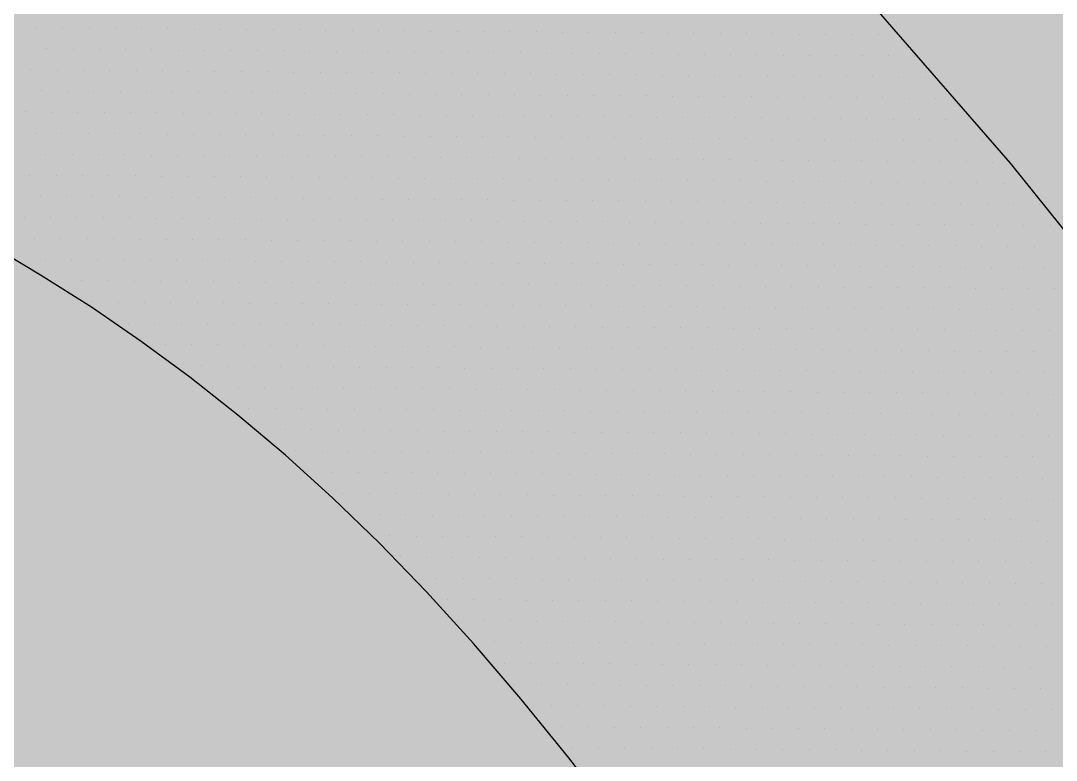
# Model space of a CAD drawing. Header units: millimetres. Extents: x -133 to 63340, y -143 to 109141.
# Drawn here: x 62518.699 to 62519.817, y 108437.318 to 108438.116 of the extents above; entities that cross this region are included whole.
import ezdxf

# ---------------------------------------------------------------- set-up
doc = ezdxf.new("R2010")
doc.units = ezdxf.units.MM
doc.header["$MEASUREMENT"] = 0
for name, color, linetype in [('colore lago', 131, 'Continuous'), ('LIN010CO', 2, 'Continuous'), ('LIN018CO', 6, 'Continuous')]:
    doc.layers.add(name, color=color, linetype=linetype)

# ---------------------------------------------------------------- blocks, each defined once
blk = doc.blocks.new('*X66')
at = {"color": 0}
for p, q in [((261.953375, 628.49125), (261.953375, 628.49125)), ((261.959725, 628.49125), (261.959725, 628.49125)), ((261.9375, 628.4849), (261.9375, 628.4849)), ((261.94385, 628.4849), (261.94385, 628.4849)), ((261.9502, 628.4849), (261.9502, 628.4849)), ((261.95655, 628.4849), (261.95655, 628.4849)), ((261.9629, 628.4849), (261.9629, 628.4849)), ((261.96925, 628.4849), (261.96925, 628.4849)), ((261.9756, 628.4849), (261.9756, 628.4849)), ((261.98195, 628.4849), (261.98195, 628.4849)), ((261.9883, 628.4849), (261.9883, 628.4849)), ((261.927975, 628.47855), (261.927975, 628.47855)), ((261.934325, 628.47855), (261.934325, 628.47855)), ((261.940675, 628.47855), (261.940675, 628.47855)), ((261.947025, 628.47855), (261.947025, 628.47855)), ((261.953375, 628.47855), (261.953375, 628.47855)), ((261.959725, 628.47855), (261.959725, 628.47855)), ((261.966075, 628.47855), (261.966075, 628.47855)), ((261.972425, 628.47855), (261.972425, 628.47855)), ((261.978775, 628.47855), (261.978775, 628.47855)), ((261.985125, 628.47855), (261.985125, 628.47855)), ((261.991475, 628.47855), (261.991475, 628.47855)), ((261.997825, 628.47855), (261.997825, 628.47855)), ((262.004175, 628.47855), (262.004175, 628.47855)), ((262.010525, 628.47855), (262.010525, 628.47855)), ((261.9121, 628.4722), (261.9121, 628.4722)), ((261.91845, 628.4722), (261.91845, 628.4722)), ((261.9248, 628.4722), (261.9248, 628.4722)), ((261.93115, 628.4722), (261.93115, 628.4722)), ((261.9375, 628.4722), (261.9375, 628.4722)), ((261.94385, 628.4722), (261.94385, 628.4722)), ((261.9502, 628.4722), (261.9502, 628.4722)), ((261.95655, 628.4722), (261.95655, 628.4722)), ((261.9629, 628.4722), (261.9629, 628.4722)), ((261.96925, 628.4722), (261.96925, 628.4722)), ((261.9756, 628.4722), (261.9756, 628.4722)), ((261.98195, 628.4722), (261.98195, 628.4722)), ((261.9883, 628.4722), (261.9883, 628.4722)), ((261.99465, 628.4722), (261.99465, 628.4722)), ((262.001, 628.4722), (262.001, 628.4722)), ((262.00735, 628.4722), (262.00735, 628.4722)), ((262.0137, 628.4722), (262.0137, 628.4722)), ((262.02005, 628.4722), (262.02005, 628.4722)), ((261.902575, 628.46585), (261.902575, 628.46585)), ((261.908925, 628.46585), (261.908925, 628.46585)), ((261.915275, 628.46585), (261.915275, 628.46585)), ((261.921625, 628.46585), (261.921625, 628.46585)), ((261.927975, 628.46585), (261.927975, 628.46585)), ((261.934325, 628.46585), (261.934325, 628.46585)), ((261.940675, 628.46585), (261.940675, 628.46585)), ((261.947025, 628.46585), (261.947025, 628.46585)), ((261.953375, 628.46585), (261.953375, 628.46585)), ((261.959725, 628.46585), (261.959725, 628.46585)), ((261.966075, 628.46585), (261.966075, 628.46585)), ((261.972425, 628.46585), (261.972425, 628.46585)), ((261.978775, 628.46585), (261.978775, 628.46585)), ((261.985125, 628.46585), (261.985125, 628.46585)), ((261.991475, 628.46585), (261.991475, 628.46585)), ((261.997825, 628.46585), (261.997825, 628.46585)), ((262.004175, 628.46585), (262.004175, 628.46585)), ((262.010525, 628.46585), (262.010525, 628.46585)), ((262.016875, 628.46585), (262.016875, 628.46585)), ((262.023225, 628.46585), (262.023225, 628.46585)), ((261.8867, 628.4595), (261.8867, 628.4595)), ((261.89305, 628.4595), (261.89305, 628.4595)), ((261.8994, 628.4595), (261.8994, 628.4595)), ((261.90575, 628.4595), (261.90575, 628.4595)), ((261.9121, 628.4595), (261.9121, 628.4595)), ((261.91845, 628.4595), (261.91845, 628.4595)), ((261.9248, 628.4595), (261.9248, 628.4595)), ((261.93115, 628.4595), (261.93115, 628.4595)), ((261.9375, 628.4595), (261.9375, 628.4595)), ((261.94385, 628.4595), (261.94385, 628.4595)), ((261.9502, 628.4595), (261.9502, 628.4595)), ((261.95655, 628.4595), (261.95655, 628.4595)), ((261.9629, 628.4595), (261.9629, 628.4595)), ((261.96925, 628.4595), (261.96925, 628.4595)), ((261.9756, 628.4595), (261.9756, 628.4595)), ((261.98195, 628.4595), (261.98195, 628.4595)), ((261.9883, 628.4595), (261.9883, 628.4595)), ((261.99465, 628.4595), (261.99465, 628.4595)), ((262.001, 628.4595), (262.001, 628.4595)), ((262.00735, 628.4595), (262.00735, 628.4595)), ((262.0137, 628.4595), (262.0137, 628.4595)), ((262.02005, 628.4595), (262.02005, 628.4595)), ((262.0264, 628.4595), (262.0264, 628.4595)), ((261.877175, 628.45315), (261.877175, 628.45315)), ((261.883525, 628.45315), (261.883525, 628.45315)), ((261.889875, 628.45315), (261.889875, 628.45315)), ((261.896225, 628.45315), (261.896225, 628.45315)), ((261.902575, 628.45315), (261.902575, 628.45315)), ((261.908925, 628.45315), (261.908925, 628.45315)), ((261.915275, 628.45315), (261.915275, 628.45315)), ((261.921625, 628.45315), (261.921625, 628.45315)), ((261.927975, 628.45315), (261.927975, 628.45315)), ((261.934325, 628.45315), (261.934325, 628.45315)), ((261.940675, 628.45315), (261.940675, 628.45315)), ((261.947025, 628.45315), (261.947025, 628.45315)), ((261.953375, 628.45315), (261.953375, 628.45315)), ((261.959725, 628.45315), (261.959725, 628.45315)), ((261.966075, 628.45315), (261.966075, 628.45315)), ((261.972425, 628.45315), (261.972425, 628.45315)), ((261.978775, 628.45315), (261.978775, 628.45315)), ((261.985125, 628.45315), (261.985125, 628.45315)), ((261.991475, 628.45315), (261.991475, 628.45315)), ((261.997825, 628.45315), (261.997825, 628.45315)), ((262.004175, 628.45315), (262.004175, 628.45315)), ((262.010525, 628.45315), (262.010525, 628.45315)), ((262.016875, 628.45315), (262.016875, 628.45315)), ((262.023225, 628.45315), (262.023225, 628.45315)), ((262.029575, 628.45315), (262.029575, 628.45315)), ((261.8613, 628.4468), (261.8613, 628.4468)), ((261.86765, 628.4468), (261.86765, 628.4468)), ((261.874, 628.4468), (261.874, 628.4468)), ((261.88035, 628.4468), (261.88035, 628.4468)), ((261.8867, 628.4468), (261.8867, 628.4468)), ((261.89305, 628.4468), (261.89305, 628.4468)), ((261.8994, 628.4468), (261.8994, 628.4468)), ((261.90575, 628.4468), (261.90575, 628.4468)), ((261.9121, 628.4468), (261.9121, 628.4468)), ((261.91845, 628.4468), (261.91845, 628.4468)), ((261.9248, 628.4468), (261.9248, 628.4468)), ((261.93115, 628.4468), (261.93115, 628.4468)), ((261.9375, 628.4468), (261.9375, 628.4468)), ((261.94385, 628.4468), (261.94385, 628.4468)), ((261.9502, 628.4468), (261.9502, 628.4468)), ((261.95655, 628.4468), (261.95655, 628.4468)), ((261.9629, 628.4468), (261.9629, 628.4468)), ((261.96925, 628.4468), (261.96925, 628.4468)), ((261.9756, 628.4468), (261.9756, 628.4468)), ((261.98195, 628.4468), (261.98195, 628.4468)), ((261.9883, 628.4468), (261.9883, 628.4468)), ((261.99465, 628.4468), (261.99465, 628.4468)), ((262.001, 628.4468), (262.001, 628.4468)), ((262.00735, 628.4468), (262.00735, 628.4468)), ((262.0137, 628.4468), (262.0137, 628.4468)), ((262.02005, 628.4468), (262.02005, 628.4468)), ((262.0264, 628.4468), (262.0264, 628.4468)), ((262.03275, 628.4468), (262.03275, 628.4468)), ((261.851775, 628.44045), (261.851775, 628.44045)), ((261.858125, 628.44045), (261.858125, 628.44045)), ((261.864475, 628.44045), (261.864475, 628.44045)), ((261.870825, 628.44045), (261.870825, 628.44045)), ((261.877175, 628.44045), (261.877175, 628.44045)), ((261.883525, 628.44045), (261.883525, 628.44045)), ((261.889875, 628.44045), (261.889875, 628.44045)), ((261.896225, 628.44045), (261.896225, 628.44045)), ((261.902575, 628.44045), (261.902575, 628.44045)), ((261.908925, 628.44045), (261.908925, 628.44045)), ((261.915275, 628.44045), (261.915275, 628.44045)), ((261.921625, 628.44045), (261.921625, 628.44045)), ((261.927975, 628.44045), (261.927975, 628.44045)), ((261.934325, 628.44045), (261.934325, 628.44045)), ((261.940675, 628.44045), (261.940675, 628.44045)), ((261.947025, 628.44045), (261.947025, 628.44045)), ((261.953375, 628.44045), (261.953375, 628.44045)), ((261.959725, 628.44045), (261.959725, 628.44045)), ((261.966075, 628.44045), (261.966075, 628.44045)), ((261.972425, 628.44045), (261.972425, 628.44045)), ((261.978775, 628.44045), (261.978775, 628.44045)), ((261.985125, 628.44045), (261.985125, 628.44045)), ((261.991475, 628.44045), (261.991475, 628.44045)), ((261.997825, 628.44045), (261.997825, 628.44045)), ((262.004175, 628.44045), (262.004175, 628.44045)), ((262.010525, 628.44045), (262.010525, 628.44045)), ((262.016875, 628.44045), (262.016875, 628.44045)), ((262.023225, 628.44045), (262.023225, 628.44045)), ((262.029575, 628.44045), (262.029575, 628.44045)), ((262.035925, 628.44045), (262.035925, 628.44045)), ((261.8359, 628.4341), (261.8359, 628.4341)), ((261.84225, 628.4341), (261.84225, 628.4341)), ((261.8486, 628.4341), (261.8486, 628.4341)), ((261.85495, 628.4341), (261.85495, 628.4341)), ((261.8613, 628.4341), (261.8613, 628.4341)), ((261.86765, 628.4341), (261.86765, 628.4341)), ((261.874, 628.4341), (261.874, 628.4341)), ((261.88035, 628.4341), (261.88035, 628.4341)), ((261.8867, 628.4341), (261.8867, 628.4341)), ((261.89305, 628.4341), (261.89305, 628.4341)), ((261.8994, 628.4341), (261.8994, 628.4341)), ((261.90575, 628.4341), (261.90575, 628.4341)), ((261.9121, 628.4341), (261.9121, 628.4341)), ((261.91845, 628.4341), (261.91845, 628.4341)), ((261.9248, 628.4341), (261.9248, 628.4341)), ((261.93115, 628.4341), (261.93115, 628.4341)), ((261.9375, 628.4341), (261.9375, 628.4341)), ((261.94385, 628.4341), (261.94385, 628.4341)), ((261.9502, 628.4341), (261.9502, 628.4341)), ((261.95655, 628.4341), (261.95655, 628.4341)), ((261.9629, 628.4341), (261.9629, 628.4341)), ((261.96925, 628.4341), (261.96925, 628.4341)), ((261.9756, 628.4341), (261.9756, 628.4341)), ((261.98195, 628.4341), (261.98195, 628.4341)), ((261.9883, 628.4341), (261.9883, 628.4341)), ((261.99465, 628.4341), (261.99465, 628.4341)), ((262.001, 628.4341), (262.001, 628.4341)), ((262.00735, 628.4341), (262.00735, 628.4341)), ((262.0137, 628.4341), (262.0137, 628.4341)), ((262.02005, 628.4341), (262.02005, 628.4341)), ((262.0264, 628.4341), (262.0264, 628.4341)), ((262.03275, 628.4341), (262.03275, 628.4341)), ((262.0391, 628.4341), (262.0391, 628.4341)), ((261.826375, 628.42775), (261.826375, 628.42775)), ((261.832725, 628.42775), (261.832725, 628.42775)), ((261.839075, 628.42775), (261.839075, 628.42775)), ((261.845425, 628.42775), (261.845425, 628.42775)), ((261.851775, 628.42775), (261.851775, 628.42775)), ((261.858125, 628.42775), (261.858125, 628.42775)), ((261.864475, 628.42775), (261.864475, 628.42775)), ((261.870825, 628.42775), (261.870825, 628.42775)), ((261.877175, 628.42775), (261.877175, 628.42775)), ((261.883525, 628.42775), (261.883525, 628.42775)), ((261.889875, 628.42775), (261.889875, 628.42775)), ((261.896225, 628.42775), (261.896225, 628.42775)), ((261.902575, 628.42775), (261.902575, 628.42775)), ((261.908925, 628.42775), (261.908925, 628.42775)), ((261.915275, 628.42775), (261.915275, 628.42775)), ((261.921625, 628.42775), (261.921625, 628.42775)), ((261.927975, 628.42775), (261.927975, 628.42775)), ((261.934325, 628.42775), (261.934325, 628.42775)), ((261.940675, 628.42775), (261.940675, 628.42775)), ((261.947025, 628.42775), (261.947025, 628.42775)), ((261.953375, 628.42775), (261.953375, 628.42775)), ((261.959725, 628.42775), (261.959725, 628.42775)), ((261.966075, 628.42775), (261.966075, 628.42775)), ((261.972425, 628.42775), (261.972425, 628.42775)), ((261.978775, 628.42775), (261.978775, 628.42775)), ((261.985125, 628.42775), (261.985125, 628.42775)), ((261.991475, 628.42775), (261.991475, 628.42775)), ((261.997825, 628.42775), (261.997825, 628.42775)), ((262.004175, 628.42775), (262.004175, 628.42775)), ((262.010525, 628.42775), (262.010525, 628.42775)), ((262.016875, 628.42775), (262.016875, 628.42775)), ((262.023225, 628.42775), (262.023225, 628.42775)), ((262.029575, 628.42775), (262.029575, 628.42775)), ((262.035925, 628.42775), (262.035925, 628.42775)), ((262.042275, 628.42775), (262.042275, 628.42775)), ((261.82955, 628.4214), (261.82955, 628.4214)), ((261.8359, 628.4214), (261.8359, 628.4214)), ((261.84225, 628.4214), (261.84225, 628.4214)), ((261.8486, 628.4214), (261.8486, 628.4214)), ((261.85495, 628.4214), (261.85495, 628.4214)), ((261.8613, 628.4214), (261.8613, 628.4214)), ((261.86765, 628.4214), (261.86765, 628.4214)), ((261.874, 628.4214), (261.874, 628.4214)), ((261.88035, 628.4214), (261.88035, 628.4214)), ((261.8867, 628.4214), (261.8867, 628.4214)), ((261.89305, 628.4214), (261.89305, 628.4214)), ((261.8994, 628.4214), (261.8994, 628.4214)), ((261.90575, 628.4214), (261.90575, 628.4214)), ((261.9121, 628.4214), (261.9121, 628.4214)), ((261.91845, 628.4214), (261.91845, 628.4214)), ((261.9248, 628.4214), (261.9248, 628.4214)), ((261.93115, 628.4214), (261.93115, 628.4214)), ((261.9375, 628.4214), (261.9375, 628.4214)), ((261.94385, 628.4214), (261.94385, 628.4214)), ((261.9502, 628.4214), (261.9502, 628.4214)), ((261.95655, 628.4214), (261.95655, 628.4214)), ((261.9629, 628.4214), (261.9629, 628.4214)), ((261.96925, 628.4214), (261.96925, 628.4214)), ((261.9756, 628.4214), (261.9756, 628.4214)), ((261.98195, 628.4214), (261.98195, 628.4214)), ((261.9883, 628.4214), (261.9883, 628.4214)), ((261.99465, 628.4214), (261.99465, 628.4214)), ((262.001, 628.4214), (262.001, 628.4214)), ((262.00735, 628.4214), (262.00735, 628.4214)), ((262.0137, 628.4214), (262.0137, 628.4214)), ((262.02005, 628.4214), (262.02005, 628.4214)), ((262.0264, 628.4214), (262.0264, 628.4214)), ((262.03275, 628.4214), (262.03275, 628.4214)), ((262.0391, 628.4214), (262.0391, 628.4214)), ((262.04545, 628.4214), (262.04545, 628.4214)), ((261.832725, 628.41505), (261.832725, 628.41505)), ((261.839075, 628.41505), (261.839075, 628.41505)), ((261.845425, 628.41505), (261.845425, 628.41505)), ((261.851775, 628.41505), (261.851775, 628.41505)), ((261.858125, 628.41505), (261.858125, 628.41505)), ((261.864475, 628.41505), (261.864475, 628.41505)), ((261.870825, 628.41505), (261.870825, 628.41505)), ((261.877175, 628.41505), (261.877175, 628.41505)), ((261.883525, 628.41505), (261.883525, 628.41505)), ((261.889875, 628.41505), (261.889875, 628.41505)), ((261.896225, 628.41505), (261.896225, 628.41505)), ((261.902575, 628.41505), (261.902575, 628.41505)), ((261.908925, 628.41505), (261.908925, 628.41505)), ((261.915275, 628.41505), (261.915275, 628.41505)), ((261.921625, 628.41505), (261.921625, 628.41505)), ((261.927975, 628.41505), (261.927975, 628.41505)), ((261.934325, 628.41505), (261.934325, 628.41505)), ((261.940675, 628.41505), (261.940675, 628.41505)), ((261.947025, 628.41505), (261.947025, 628.41505)), ((261.953375, 628.41505), (261.953375, 628.41505)), ((261.959725, 628.41505), (261.959725, 628.41505)), ((261.966075, 628.41505), (261.966075, 628.41505)), ((261.972425, 628.41505), (261.972425, 628.41505)), ((261.978775, 628.41505), (261.978775, 628.41505)), ((261.985125, 628.41505), (261.985125, 628.41505)), ((261.991475, 628.41505), (261.991475, 628.41505)), ((261.997825, 628.41505), (261.997825, 628.41505)), ((262.004175, 628.41505), (262.004175, 628.41505)), ((262.010525, 628.41505), (262.010525, 628.41505)), ((262.016875, 628.41505), (262.016875, 628.41505)), ((262.023225, 628.41505), (262.023225, 628.41505)), ((262.029575, 628.41505), (262.029575, 628.41505)), ((262.035925, 628.41505), (262.035925, 628.41505)), ((262.042275, 628.41505), (262.042275, 628.41505)), ((262.048625, 628.41505), (262.048625, 628.41505)), ((261.8359, 628.4087), (261.8359, 628.4087)), ((261.84225, 628.4087), (261.84225, 628.4087)), ((261.8486, 628.4087), (261.8486, 628.4087)), ((261.85495, 628.4087), (261.85495, 628.4087)), ((261.8613, 628.4087), (261.8613, 628.4087)), ((261.86765, 628.4087), (261.86765, 628.4087)), ((261.874, 628.4087), (261.874, 628.4087)), ((261.88035, 628.4087), (261.88035, 628.4087)), ((261.8867, 628.4087), (261.8867, 628.4087)), ((261.89305, 628.4087), (261.89305, 628.4087)), ((261.8994, 628.4087), (261.8994, 628.4087)), ((261.90575, 628.4087), (261.90575, 628.4087)), ((261.9121, 628.4087), (261.9121, 628.4087)), ((261.91845, 628.4087), (261.91845, 628.4087)), ((261.9248, 628.4087), (261.9248, 628.4087)), ((261.93115, 628.4087), (261.93115, 628.4087)), ((261.9375, 628.4087), (261.9375, 628.4087)), ((261.94385, 628.4087), (261.94385, 628.4087)), ((261.9502, 628.4087), (261.9502, 628.4087)), ((261.95655, 628.4087), (261.95655, 628.4087)), ((261.9629, 628.4087), (261.9629, 628.4087)), ((261.96925, 628.4087), (261.96925, 628.4087)), ((261.9756, 628.4087), (261.9756, 628.4087)), ((261.98195, 628.4087), (261.98195, 628.4087)), ((261.9883, 628.4087), (261.9883, 628.4087)), ((261.99465, 628.4087), (261.99465, 628.4087)), ((262.001, 628.4087), (262.001, 628.4087)), ((262.00735, 628.4087), (262.00735, 628.4087)), ((262.0137, 628.4087), (262.0137, 628.4087)), ((262.02005, 628.4087), (262.02005, 628.4087)), ((262.0264, 628.4087), (262.0264, 628.4087)), ((262.03275, 628.4087), (262.03275, 628.4087)), ((262.0391, 628.4087), (262.0391, 628.4087)), ((262.04545, 628.4087), (262.04545, 628.4087)), ((262.0518, 628.4087), (262.0518, 628.4087)), ((261.839075, 628.40235), (261.839075, 628.40235)), ((261.845425, 628.40235), (261.845425, 628.40235)), ((261.851775, 628.40235), (261.851775, 628.40235)), ((261.858125, 628.40235), (261.858125, 628.40235)), ((261.864475, 628.40235), (261.864475, 628.40235)), ((261.870825, 628.40235), (261.870825, 628.40235)), ((261.877175, 628.40235), (261.877175, 628.40235)), ((261.883525, 628.40235), (261.883525, 628.40235)), ((261.889875, 628.40235), (261.889875, 628.40235)), ((261.896225, 628.40235), (261.896225, 628.40235)), ((261.902575, 628.40235), (261.902575, 628.40235)), ((261.908925, 628.40235), (261.908925, 628.40235)), ((261.915275, 628.40235), (261.915275, 628.40235)), ((261.921625, 628.40235), (261.921625, 628.40235)), ((261.927975, 628.40235), (261.927975, 628.40235)), ((261.934325, 628.40235), (261.934325, 628.40235)), ((261.940675, 628.40235), (261.940675, 628.40235)), ((261.947025, 628.40235), (261.947025, 628.40235)), ((261.953375, 628.40235), (261.953375, 628.40235)), ((261.959725, 628.40235), (261.959725, 628.40235)), ((261.966075, 628.40235), (261.966075, 628.40235)), ((261.972425, 628.40235), (261.972425, 628.40235)), ((261.978775, 628.40235), (261.978775, 628.40235)), ((261.985125, 628.40235), (261.985125, 628.40235)), ((261.991475, 628.40235), (261.991475, 628.40235)), ((261.997825, 628.40235), (261.997825, 628.40235)), ((262.004175, 628.40235), (262.004175, 628.40235)), ((262.010525, 628.40235), (262.010525, 628.40235)), ((262.016875, 628.40235), (262.016875, 628.40235)), ((262.023225, 628.40235), (262.023225, 628.40235)), ((262.029575, 628.40235), (262.029575, 628.40235)), ((262.035925, 628.40235), (262.035925, 628.40235)), ((262.042275, 628.40235), (262.042275, 628.40235)), ((262.048625, 628.40235), (262.048625, 628.40235)), ((262.054975, 628.40235), (262.054975, 628.40235)), ((261.84225, 628.396), (261.84225, 628.396)), ((261.8486, 628.396), (261.8486, 628.396)), ((261.85495, 628.396), (261.85495, 628.396)), ((261.8613, 628.396), (261.8613, 628.396)), ((261.86765, 628.396), (261.86765, 628.396)), ((261.874, 628.396), (261.874, 628.396)), ((261.88035, 628.396), (261.88035, 628.396)), ((261.8867, 628.396), (261.8867, 628.396)), ((261.89305, 628.396), (261.89305, 628.396)), ((261.8994, 628.396), (261.8994, 628.396)), ((261.90575, 628.396), (261.90575, 628.396)), ((261.9121, 628.396), (261.9121, 628.396)), ((261.91845, 628.396), (261.91845, 628.396)), ((261.9248, 628.396), (261.9248, 628.396)), ((261.93115, 628.396), (261.93115, 628.396)), ((261.9375, 628.396), (261.9375, 628.396)), ((261.94385, 628.396), (261.94385, 628.396)), ((261.9502, 628.396), (261.9502, 628.396)), ((261.95655, 628.396), (261.95655, 628.396)), ((261.9629, 628.396), (261.9629, 628.396)), ((261.96925, 628.396), (261.96925, 628.396)), ((261.9756, 628.396), (261.9756, 628.396)), ((261.98195, 628.396), (261.98195, 628.396)), ((261.9883, 628.396), (261.9883, 628.396)), ((261.99465, 628.396), (261.99465, 628.396)), ((262.001, 628.396), (262.001, 628.396)), ((262.00735, 628.396), (262.00735, 628.396)), ((262.0137, 628.396), (262.0137, 628.396)), ((262.02005, 628.396), (262.02005, 628.396)), ((262.0264, 628.396), (262.0264, 628.396)), ((262.03275, 628.396), (262.03275, 628.396)), ((262.0391, 628.396), (262.0391, 628.396)), ((262.04545, 628.396), (262.04545, 628.396)), ((262.0518, 628.396), (262.0518, 628.396)), ((262.05815, 628.396), (262.05815, 628.396)), ((261.845425, 628.38965), (261.845425, 628.38965)), ((261.851775, 628.38965), (261.851775, 628.38965)), ((261.858125, 628.38965), (261.858125, 628.38965)), ((261.864475, 628.38965), (261.864475, 628.38965)), ((261.870825, 628.38965), (261.870825, 628.38965)), ((261.877175, 628.38965), (261.877175, 628.38965)), ((261.883525, 628.38965), (261.883525, 628.38965)), ((261.889875, 628.38965), (261.889875, 628.38965)), ((261.896225, 628.38965), (261.896225, 628.38965)), ((261.902575, 628.38965), (261.902575, 628.38965)), ((261.908925, 628.38965), (261.908925, 628.38965)), ((261.915275, 628.38965), (261.915275, 628.38965)), ((261.921625, 628.38965), (261.921625, 628.38965)), ((261.927975, 628.38965), (261.927975, 628.38965)), ((261.934325, 628.38965), (261.934325, 628.38965)), ((261.940675, 628.38965), (261.940675, 628.38965)), ((261.947025, 628.38965), (261.947025, 628.38965)), ((261.953375, 628.38965), (261.953375, 628.38965)), ((261.959725, 628.38965), (261.959725, 628.38965)), ((261.966075, 628.38965), (261.966075, 628.38965)), ((261.972425, 628.38965), (261.972425, 628.38965)), ((261.978775, 628.38965), (261.978775, 628.38965)), ((261.985125, 628.38965), (261.985125, 628.38965)), ((261.991475, 628.38965), (261.991475, 628.38965)), ((261.997825, 628.38965), (261.997825, 628.38965)), ((262.004175, 628.38965), (262.004175, 628.38965)), ((262.010525, 628.38965), (262.010525, 628.38965)), ((262.016875, 628.38965), (262.016875, 628.38965)), ((262.023225, 628.38965), (262.023225, 628.38965)), ((262.029575, 628.38965), (262.029575, 628.38965)), ((262.035925, 628.38965), (262.035925, 628.38965)), ((262.042275, 628.38965), (262.042275, 628.38965)), ((262.048625, 628.38965), (262.048625, 628.38965)), ((262.054975, 628.38965), (262.054975, 628.38965)), ((262.061325, 628.38965), (262.061325, 628.38965)), ((261.8486, 628.3833), (261.8486, 628.3833)), ((261.85495, 628.3833), (261.85495, 628.3833)), ((261.8613, 628.3833), (261.8613, 628.3833)), ((261.86765, 628.3833), (261.86765, 628.3833)), ((261.874, 628.3833), (261.874, 628.3833)), ((261.88035, 628.3833), (261.88035, 628.3833)), ((261.8867, 628.3833), (261.8867, 628.3833)), ((261.89305, 628.3833), (261.89305, 628.3833)), ((261.8994, 628.3833), (261.8994, 628.3833)), ((261.90575, 628.3833), (261.90575, 628.3833)), ((261.9121, 628.3833), (261.9121, 628.3833)), ((261.91845, 628.3833), (261.91845, 628.3833)), ((261.9248, 628.3833), (261.9248, 628.3833)), ((261.93115, 628.3833), (261.93115, 628.3833)), ((261.9375, 628.3833), (261.9375, 628.3833)), ((261.94385, 628.3833), (261.94385, 628.3833)), ((261.9502, 628.3833), (261.9502, 628.3833)), ((261.95655, 628.3833), (261.95655, 628.3833)), ((261.9629, 628.3833), (261.9629, 628.3833)), ((261.96925, 628.3833), (261.96925, 628.3833)), ((261.9756, 628.3833), (261.9756, 628.3833)), ((261.98195, 628.3833), (261.98195, 628.3833)), ((261.9883, 628.3833), (261.9883, 628.3833)), ((261.99465, 628.3833), (261.99465, 628.3833)), ((262.001, 628.3833), (262.001, 628.3833)), ((262.00735, 628.3833), (262.00735, 628.3833)), ((262.0137, 628.3833), (262.0137, 628.3833)), ((262.02005, 628.3833), (262.02005, 628.3833)), ((262.0264, 628.3833), (262.0264, 628.3833)), ((262.03275, 628.3833), (262.03275, 628.3833)), ((262.0391, 628.3833), (262.0391, 628.3833)), ((262.04545, 628.3833), (262.04545, 628.3833)), ((262.0518, 628.3833), (262.0518, 628.3833)), ((262.05815, 628.3833), (262.05815, 628.3833)), ((262.0645, 628.3833), (262.0645, 628.3833)), ((261.851775, 628.37695), (261.851775, 628.37695)), ((261.858125, 628.37695), (261.858125, 628.37695)), ((261.864475, 628.37695), (261.864475, 628.37695)), ((261.870825, 628.37695), (261.870825, 628.37695)), ((261.877175, 628.37695), (261.877175, 628.37695)), ((261.883525, 628.37695), (261.883525, 628.37695)), ((261.889875, 628.37695), (261.889875, 628.37695)), ((261.896225, 628.37695), (261.896225, 628.37695)), ((261.902575, 628.37695), (261.902575, 628.37695)), ((261.908925, 628.37695), (261.908925, 628.37695)), ((261.915275, 628.37695), (261.915275, 628.37695)), ((261.921625, 628.37695), (261.921625, 628.37695)), ((261.927975, 628.37695), (261.927975, 628.37695)), ((261.934325, 628.37695), (261.934325, 628.37695)), ((261.940675, 628.37695), (261.940675, 628.37695)), ((261.947025, 628.37695), (261.947025, 628.37695)), ((261.953375, 628.37695), (261.953375, 628.37695)), ((261.959725, 628.37695), (261.959725, 628.37695)), ((261.966075, 628.37695), (261.966075, 628.37695)), ((261.972425, 628.37695), (261.972425, 628.37695)), ((261.978775, 628.37695), (261.978775, 628.37695)), ((261.985125, 628.37695), (261.985125, 628.37695)), ((261.991475, 628.37695), (261.991475, 628.37695)), ((261.997825, 628.37695), (261.997825, 628.37695)), ((262.004175, 628.37695), (262.004175, 628.37695)), ((262.010525, 628.37695), (262.010525, 628.37695)), ((262.016875, 628.37695), (262.016875, 628.37695)), ((262.023225, 628.37695), (262.023225, 628.37695)), ((262.029575, 628.37695), (262.029575, 628.37695)), ((262.035925, 628.37695), (262.035925, 628.37695)), ((262.042275, 628.37695), (262.042275, 628.37695)), ((262.048625, 628.37695), (262.048625, 628.37695)), ((262.054975, 628.37695), (262.054975, 628.37695)), ((262.061325, 628.37695), (262.061325, 628.37695)), ((262.067675, 628.37695), (262.067675, 628.37695)), ((261.85495, 628.3706), (261.85495, 628.3706)), ((261.8613, 628.3706), (261.8613, 628.3706)), ((261.86765, 628.3706), (261.86765, 628.3706)), ((261.874, 628.3706), (261.874, 628.3706)), ((261.88035, 628.3706), (261.88035, 628.3706)), ((261.8867, 628.3706), (261.8867, 628.3706)), ((261.89305, 628.3706), (261.89305, 628.3706)), ((261.8994, 628.3706), (261.8994, 628.3706)), ((261.90575, 628.3706), (261.90575, 628.3706)), ((261.9121, 628.3706), (261.9121, 628.3706)), ((261.91845, 628.3706), (261.91845, 628.3706)), ((261.9248, 628.3706), (261.9248, 628.3706)), ((261.93115, 628.3706), (261.93115, 628.3706)), ((261.9375, 628.3706), (261.9375, 628.3706)), ((261.94385, 628.3706), (261.94385, 628.3706)), ((261.9502, 628.3706), (261.9502, 628.3706)), ((261.95655, 628.3706), (261.95655, 628.3706)), ((261.9629, 628.3706), (261.9629, 628.3706)), ((261.96925, 628.3706), (261.96925, 628.3706)), ((261.9756, 628.3706), (261.9756, 628.3706)), ((261.98195, 628.3706), (261.98195, 628.3706)), ((261.9883, 628.3706), (261.9883, 628.3706)), ((261.99465, 628.3706), (261.99465, 628.3706)), ((262.001, 628.3706), (262.001, 628.3706)), ((262.00735, 628.3706), (262.00735, 628.3706)), ((262.0137, 628.3706), (262.0137, 628.3706)), ((262.02005, 628.3706), (262.02005, 628.3706)), ((262.0264, 628.3706), (262.0264, 628.3706)), ((262.03275, 628.3706), (262.03275, 628.3706)), ((262.0391, 628.3706), (262.0391, 628.3706)), ((262.04545, 628.3706), (262.04545, 628.3706)), ((262.0518, 628.3706), (262.0518, 628.3706)), ((262.05815, 628.3706), (262.05815, 628.3706)), ((262.0645, 628.3706), (262.0645, 628.3706)), ((262.07085, 628.3706), (262.07085, 628.3706)), ((261.858125, 628.36425), (261.858125, 628.36425)), ((261.864475, 628.36425), (261.864475, 628.36425)), ((261.870825, 628.36425), (261.870825, 628.36425)), ((261.877175, 628.36425), (261.877175, 628.36425)), ((261.883525, 628.36425), (261.883525, 628.36425)), ((261.889875, 628.36425), (261.889875, 628.36425)), ((261.896225, 628.36425), (261.896225, 628.36425)), ((261.902575, 628.36425), (261.902575, 628.36425)), ((261.908925, 628.36425), (261.908925, 628.36425)), ((261.915275, 628.36425), (261.915275, 628.36425)), ((261.921625, 628.36425), (261.921625, 628.36425)), ((261.927975, 628.36425), (261.927975, 628.36425)), ((261.934325, 628.36425), (261.934325, 628.36425)), ((261.940675, 628.36425), (261.940675, 628.36425)), ((261.947025, 628.36425), (261.947025, 628.36425)), ((261.953375, 628.36425), (261.953375, 628.36425)), ((261.959725, 628.36425), (261.959725, 628.36425)), ((261.966075, 628.36425), (261.966075, 628.36425)), ((261.972425, 628.36425), (261.972425, 628.36425)), ((261.978775, 628.36425), (261.978775, 628.36425)), ((261.985125, 628.36425), (261.985125, 628.36425)), ((261.991475, 628.36425), (261.991475, 628.36425)), ((261.997825, 628.36425), (261.997825, 628.36425)), ((262.004175, 628.36425), (262.004175, 628.36425)), ((262.010525, 628.36425), (262.010525, 628.36425)), ((262.016875, 628.36425), (262.016875, 628.36425)), ((262.023225, 628.36425), (262.023225, 628.36425)), ((262.029575, 628.36425), (262.029575, 628.36425)), ((262.035925, 628.36425), (262.035925, 628.36425)), ((262.042275, 628.36425), (262.042275, 628.36425)), ((262.048625, 628.36425), (262.048625, 628.36425)), ((262.054975, 628.36425), (262.054975, 628.36425)), ((262.061325, 628.36425), (262.061325, 628.36425)), ((262.067675, 628.36425), (262.067675, 628.36425)), ((262.074025, 628.36425), (262.074025, 628.36425)), ((261.8613, 628.3579), (261.8613, 628.3579)), ((261.86765, 628.3579), (261.86765, 628.3579)), ((261.874, 628.3579), (261.874, 628.3579)), ((261.88035, 628.3579), (261.88035, 628.3579)), ((261.8867, 628.3579), (261.8867, 628.3579)), ((261.89305, 628.3579), (261.89305, 628.3579)), ((261.8994, 628.3579), (261.8994, 628.3579)), ((261.90575, 628.3579), (261.90575, 628.3579)), ((261.9121, 628.3579), (261.9121, 628.3579)), ((261.91845, 628.3579), (261.91845, 628.3579)), ((261.9248, 628.3579), (261.9248, 628.3579)), ((261.93115, 628.3579), (261.93115, 628.3579)), ((261.9375, 628.3579), (261.9375, 628.3579)), ((261.94385, 628.3579), (261.94385, 628.3579)), ((261.9502, 628.3579), (261.9502, 628.3579)), ((261.95655, 628.3579), (261.95655, 628.3579)), ((261.9629, 628.3579), (261.9629, 628.3579)), ((261.96925, 628.3579), (261.96925, 628.3579)), ((261.9756, 628.3579), (261.9756, 628.3579)), ((261.98195, 628.3579), (261.98195, 628.3579)), ((261.9883, 628.3579), (261.9883, 628.3579)), ((261.99465, 628.3579), (261.99465, 628.3579)), ((262.001, 628.3579), (262.001, 628.3579)), ((262.00735, 628.3579), (262.00735, 628.3579)), ((262.0137, 628.3579), (262.0137, 628.3579)), ((262.02005, 628.3579), (262.02005, 628.3579)), ((262.0264, 628.3579), (262.0264, 628.3579)), ((262.03275, 628.3579), (262.03275, 628.3579)), ((262.0391, 628.3579), (262.0391, 628.3579)), ((262.04545, 628.3579), (262.04545, 628.3579)), ((262.0518, 628.3579), (262.0518, 628.3579)), ((262.05815, 628.3579), (262.05815, 628.3579)), ((262.0645, 628.3579), (262.0645, 628.3579)), ((262.07085, 628.3579), (262.07085, 628.3579)), ((262.0772, 628.3579), (262.0772, 628.3579)), ((261.864475, 628.35155), (261.864475, 628.35155)), ((261.870825, 628.35155), (261.870825, 628.35155)), ((261.877175, 628.35155), (261.877175, 628.35155)), ((261.883525, 628.35155), (261.883525, 628.35155)), ((261.889875, 628.35155), (261.889875, 628.35155)), ((261.896225, 628.35155), (261.896225, 628.35155)), ((261.902575, 628.35155), (261.902575, 628.35155)), ((261.908925, 628.35155), (261.908925, 628.35155)), ((261.915275, 628.35155), (261.915275, 628.35155)), ((261.921625, 628.35155), (261.921625, 628.35155)), ((261.927975, 628.35155), (261.927975, 628.35155)), ((261.934325, 628.35155), (261.934325, 628.35155)), ((261.940675, 628.35155), (261.940675, 628.35155)), ((261.947025, 628.35155), (261.947025, 628.35155)), ((261.953375, 628.35155), (261.953375, 628.35155)), ((261.959725, 628.35155), (261.959725, 628.35155)), ((261.966075, 628.35155), (261.966075, 628.35155)), ((261.972425, 628.35155), (261.972425, 628.35155)), ((261.978775, 628.35155), (261.978775, 628.35155)), ((261.985125, 628.35155), (261.985125, 628.35155)), ((261.991475, 628.35155), (261.991475, 628.35155)), ((261.997825, 628.35155), (261.997825, 628.35155)), ((262.004175, 628.35155), (262.004175, 628.35155)), ((262.010525, 628.35155), (262.010525, 628.35155)), ((262.016875, 628.35155), (262.016875, 628.35155)), ((262.023225, 628.35155), (262.023225, 628.35155)), ((262.029575, 628.35155), (262.029575, 628.35155)), ((262.035925, 628.35155), (262.035925, 628.35155)), ((262.042275, 628.35155), (262.042275, 628.35155)), ((262.048625, 628.35155), (262.048625, 628.35155)), ((262.054975, 628.35155), (262.054975, 628.35155)), ((262.061325, 628.35155), (262.061325, 628.35155)), ((262.067675, 628.35155), (262.067675, 628.35155)), ((262.074025, 628.35155), (262.074025, 628.35155)), ((262.080375, 628.35155), (262.080375, 628.35155)), ((261.86765, 628.3452), (261.86765, 628.3452)), ((261.874, 628.3452), (261.874, 628.3452)), ((261.88035, 628.3452), (261.88035, 628.3452)), ((261.8867, 628.3452), (261.8867, 628.3452)), ((261.89305, 628.3452), (261.89305, 628.3452)), ((261.8994, 628.3452), (261.8994, 628.3452)), ((261.90575, 628.3452), (261.90575, 628.3452)), ((261.9121, 628.3452), (261.9121, 628.3452)), ((261.91845, 628.3452), (261.91845, 628.3452)), ((261.9248, 628.3452), (261.9248, 628.3452)), ((261.93115, 628.3452), (261.93115, 628.3452)), ((261.9375, 628.3452), (261.9375, 628.3452)), ((261.94385, 628.3452), (261.94385, 628.3452)), ((261.9502, 628.3452), (261.9502, 628.3452)), ((261.95655, 628.3452), (261.95655, 628.3452)), ((261.9629, 628.3452), (261.9629, 628.3452)), ((261.96925, 628.3452), (261.96925, 628.3452)), ((261.9756, 628.3452), (261.9756, 628.3452)), ((261.98195, 628.3452), (261.98195, 628.3452)), ((261.9883, 628.3452), (261.9883, 628.3452)), ((261.99465, 628.3452), (261.99465, 628.3452)), ((262.001, 628.3452), (262.001, 628.3452)), ((262.00735, 628.3452), (262.00735, 628.3452)), ((262.0137, 628.3452), (262.0137, 628.3452)), ((262.02005, 628.3452), (262.02005, 628.3452)), ((262.0264, 628.3452), (262.0264, 628.3452)), ((262.03275, 628.3452), (262.03275, 628.3452)), ((262.0391, 628.3452), (262.0391, 628.3452)), ((262.04545, 628.3452), (262.04545, 628.3452)), ((262.0518, 628.3452), (262.0518, 628.3452)), ((262.05815, 628.3452), (262.05815, 628.3452)), ((262.0645, 628.3452), (262.0645, 628.3452)), ((262.07085, 628.3452), (262.07085, 628.3452)), ((262.0772, 628.3452), (262.0772, 628.3452)), ((262.08355, 628.3452), (262.08355, 628.3452)), ((261.870825, 628.33885), (261.870825, 628.33885)), ((261.877175, 628.33885), (261.877175, 628.33885)), ((261.883525, 628.33885), (261.883525, 628.33885)), ((261.889875, 628.33885), (261.889875, 628.33885)), ((261.896225, 628.33885), (261.896225, 628.33885)), ((261.902575, 628.33885), (261.902575, 628.33885)), ((261.908925, 628.33885), (261.908925, 628.33885)), ((261.915275, 628.33885), (261.915275, 628.33885)), ((261.921625, 628.33885), (261.921625, 628.33885)), ((261.927975, 628.33885), (261.927975, 628.33885)), ((261.934325, 628.33885), (261.934325, 628.33885)), ((261.940675, 628.33885), (261.940675, 628.33885)), ((261.947025, 628.33885), (261.947025, 628.33885)), ((261.953375, 628.33885), (261.953375, 628.33885)), ((261.959725, 628.33885), (261.959725, 628.33885)), ((261.966075, 628.33885), (261.966075, 628.33885)), ((261.972425, 628.33885), (261.972425, 628.33885)), ((261.978775, 628.33885), (261.978775, 628.33885)), ((261.985125, 628.33885), (261.985125, 628.33885)), ((261.991475, 628.33885), (261.991475, 628.33885)), ((261.997825, 628.33885), (261.997825, 628.33885)), ((262.004175, 628.33885), (262.004175, 628.33885)), ((262.010525, 628.33885), (262.010525, 628.33885)), ((262.016875, 628.33885), (262.016875, 628.33885)), ((262.023225, 628.33885), (262.023225, 628.33885)), ((262.029575, 628.33885), (262.029575, 628.33885)), ((262.035925, 628.33885), (262.035925, 628.33885)), ((262.042275, 628.33885), (262.042275, 628.33885)), ((262.048625, 628.33885), (262.048625, 628.33885)), ((262.054975, 628.33885), (262.054975, 628.33885)), ((262.061325, 628.33885), (262.061325, 628.33885)), ((262.067675, 628.33885), (262.067675, 628.33885)), ((262.074025, 628.33885), (262.074025, 628.33885)), ((262.080375, 628.33885), (262.080375, 628.33885)), ((262.086725, 628.33885), (262.086725, 628.33885)), ((261.874, 628.3325), (261.874, 628.3325)), ((261.88035, 628.3325), (261.88035, 628.3325)), ((261.8867, 628.3325), (261.8867, 628.3325)), ((261.89305, 628.3325), (261.89305, 628.3325)), ((261.8994, 628.3325), (261.8994, 628.3325)), ((261.90575, 628.3325), (261.90575, 628.3325)), ((261.9121, 628.3325), (261.9121, 628.3325)), ((261.91845, 628.3325), (261.91845, 628.3325)), ((261.9248, 628.3325), (261.9248, 628.3325)), ((261.93115, 628.3325), (261.93115, 628.3325)), ((261.9375, 628.3325), (261.9375, 628.3325)), ((261.94385, 628.3325), (261.94385, 628.3325)), ((261.9502, 628.3325), (261.9502, 628.3325)), ((261.95655, 628.3325), (261.95655, 628.3325)), ((261.9629, 628.3325), (261.9629, 628.3325)), ((261.96925, 628.3325), (261.96925, 628.3325)), ((261.9756, 628.3325), (261.9756, 628.3325)), ((261.98195, 628.3325), (261.98195, 628.3325)), ((261.9883, 628.3325), (261.9883, 628.3325)), ((261.99465, 628.3325), (261.99465, 628.3325)), ((262.001, 628.3325), (262.001, 628.3325)), ((262.00735, 628.3325), (262.00735, 628.3325)), ((262.0137, 628.3325), (262.0137, 628.3325)), ((262.02005, 628.3325), (262.02005, 628.3325)), ((262.0264, 628.3325), (262.0264, 628.3325)), ((262.03275, 628.3325), (262.03275, 628.3325)), ((262.0391, 628.3325), (262.0391, 628.3325)), ((262.04545, 628.3325), (262.04545, 628.3325)), ((262.0518, 628.3325), (262.0518, 628.3325)), ((262.05815, 628.3325), (262.05815, 628.3325)), ((262.0645, 628.3325), (262.0645, 628.3325)), ((262.07085, 628.3325), (262.07085, 628.3325)), ((262.0772, 628.3325), (262.0772, 628.3325)), ((262.08355, 628.3325), (262.08355, 628.3325)), ((262.0899, 628.3325), (262.0899, 628.3325)), ((261.877175, 628.32615), (261.877175, 628.32615)), ((261.883525, 628.32615), (261.883525, 628.32615)), ((261.889875, 628.32615), (261.889875, 628.32615)), ((261.896225, 628.32615), (261.896225, 628.32615)), ((261.902575, 628.32615), (261.902575, 628.32615)), ((261.908925, 628.32615), (261.908925, 628.32615)), ((261.915275, 628.32615), (261.915275, 628.32615)), ((261.921625, 628.32615), (261.921625, 628.32615)), ((261.927975, 628.32615), (261.927975, 628.32615)), ((261.934325, 628.32615), (261.934325, 628.32615)), ((261.940675, 628.32615), (261.940675, 628.32615)), ((261.947025, 628.32615), (261.947025, 628.32615)), ((261.953375, 628.32615), (261.953375, 628.32615)), ((261.959725, 628.32615), (261.959725, 628.32615)), ((261.966075, 628.32615), (261.966075, 628.32615)), ((261.972425, 628.32615), (261.972425, 628.32615)), ((261.978775, 628.32615), (261.978775, 628.32615)), ((261.985125, 628.32615), (261.985125, 628.32615)), ((261.991475, 628.32615), (261.991475, 628.32615)), ((261.997825, 628.32615), (261.997825, 628.32615)), ((262.004175, 628.32615), (262.004175, 628.32615)), ((262.010525, 628.32615), (262.010525, 628.32615)), ((262.016875, 628.32615), (262.016875, 628.32615)), ((262.023225, 628.32615), (262.023225, 628.32615)), ((262.029575, 628.32615), (262.029575, 628.32615)), ((262.035925, 628.32615), (262.035925, 628.32615)), ((262.042275, 628.32615), (262.042275, 628.32615)), ((262.048625, 628.32615), (262.048625, 628.32615)), ((262.054975, 628.32615), (262.054975, 628.32615)), ((262.061325, 628.32615), (262.061325, 628.32615)), ((262.067675, 628.32615), (262.067675, 628.32615)), ((262.074025, 628.32615), (262.074025, 628.32615)), ((262.080375, 628.32615), (262.080375, 628.32615)), ((262.086725, 628.32615), (262.086725, 628.32615)), ((262.093075, 628.32615), (262.093075, 628.32615)), ((261.88035, 628.3198), (261.88035, 628.3198)), ((261.8867, 628.3198), (261.8867, 628.3198)), ((261.89305, 628.3198), (261.89305, 628.3198)), ((261.8994, 628.3198), (261.8994, 628.3198)), ((261.90575, 628.3198), (261.90575, 628.3198)), ((261.9121, 628.3198), (261.9121, 628.3198)), ((261.91845, 628.3198), (261.91845, 628.3198)), ((261.9248, 628.3198), (261.9248, 628.3198)), ((261.93115, 628.3198), (261.93115, 628.3198)), ((261.9375, 628.3198), (261.9375, 628.3198)), ((261.94385, 628.3198), (261.94385, 628.3198)), ((261.9502, 628.3198), (261.9502, 628.3198)), ((261.95655, 628.3198), (261.95655, 628.3198)), ((261.9629, 628.3198), (261.9629, 628.3198)), ((261.96925, 628.3198), (261.96925, 628.3198)), ((261.9756, 628.3198), (261.9756, 628.3198)), ((261.98195, 628.3198), (261.98195, 628.3198)), ((261.9883, 628.3198), (261.9883, 628.3198)), ((261.99465, 628.3198), (261.99465, 628.3198)), ((262.001, 628.3198), (262.001, 628.3198)), ((262.00735, 628.3198), (262.00735, 628.3198)), ((262.0137, 628.3198), (262.0137, 628.3198)), ((262.02005, 628.3198), (262.02005, 628.3198)), ((262.0264, 628.3198), (262.0264, 628.3198)), ((262.03275, 628.3198), (262.03275, 628.3198)), ((262.0391, 628.3198), (262.0391, 628.3198)), ((262.04545, 628.3198), (262.04545, 628.3198)), ((262.0518, 628.3198), (262.0518, 628.3198)), ((262.05815, 628.3198), (262.05815, 628.3198)), ((262.0645, 628.3198), (262.0645, 628.3198)), ((262.07085, 628.3198), (262.07085, 628.3198)), ((262.0772, 628.3198), (262.0772, 628.3198)), ((262.08355, 628.3198), (262.08355, 628.3198)), ((262.0899, 628.3198), (262.0899, 628.3198)), ((262.09625, 628.3198), (262.09625, 628.3198)), ((261.883525, 628.31345), (261.883525, 628.31345)), ((261.889875, 628.31345), (261.889875, 628.31345)), ((261.896225, 628.31345), (261.896225, 628.31345)), ((261.902575, 628.31345), (261.902575, 628.31345)), ((261.908925, 628.31345), (261.908925, 628.31345)), ((261.915275, 628.31345), (261.915275, 628.31345)), ((261.921625, 628.31345), (261.921625, 628.31345)), ((261.927975, 628.31345), (261.927975, 628.31345)), ((261.934325, 628.31345), (261.934325, 628.31345)), ((261.940675, 628.31345), (261.940675, 628.31345)), ((261.947025, 628.31345), (261.947025, 628.31345)), ((261.953375, 628.31345), (261.953375, 628.31345)), ((261.959725, 628.31345), (261.959725, 628.31345)), ((261.966075, 628.31345), (261.966075, 628.31345)), ((261.972425, 628.31345), (261.972425, 628.31345)), ((261.978775, 628.31345), (261.978775, 628.31345)), ((261.985125, 628.31345), (261.985125, 628.31345)), ((261.991475, 628.31345), (261.991475, 628.31345)), ((261.997825, 628.31345), (261.997825, 628.31345)), ((262.004175, 628.31345), (262.004175, 628.31345)), ((262.010525, 628.31345), (262.010525, 628.31345)), ((262.016875, 628.31345), (262.016875, 628.31345)), ((262.023225, 628.31345), (262.023225, 628.31345)), ((262.029575, 628.31345), (262.029575, 628.31345)), ((262.035925, 628.31345), (262.035925, 628.31345)), ((262.042275, 628.31345), (262.042275, 628.31345)), ((262.048625, 628.31345), (262.048625, 628.31345)), ((262.054975, 628.31345), (262.054975, 628.31345)), ((262.061325, 628.31345), (262.061325, 628.31345)), ((262.067675, 628.31345), (262.067675, 628.31345)), ((262.074025, 628.31345), (262.074025, 628.31345)), ((262.080375, 628.31345), (262.080375, 628.31345)), ((262.086725, 628.31345), (262.086725, 628.31345)), ((262.093075, 628.31345), (262.093075, 628.31345)), ((262.099425, 628.31345), (262.099425, 628.31345)), ((261.90575, 628.3071), (261.90575, 628.3071)), ((261.9121, 628.3071), (261.9121, 628.3071)), ((261.91845, 628.3071), (261.91845, 628.3071)), ((261.9248, 628.3071), (261.9248, 628.3071)), ((261.93115, 628.3071), (261.93115, 628.3071)), ((261.9375, 628.3071), (261.9375, 628.3071)), ((261.94385, 628.3071), (261.94385, 628.3071)), ((261.9502, 628.3071), (261.9502, 628.3071)), ((261.95655, 628.3071), (261.95655, 628.3071)), ((261.9629, 628.3071), (261.9629, 628.3071)), ((261.96925, 628.3071), (261.96925, 628.3071)), ((261.9756, 628.3071), (261.9756, 628.3071)), ((261.98195, 628.3071), (261.98195, 628.3071)), ((261.9883, 628.3071), (261.9883, 628.3071)), ((261.99465, 628.3071), (261.99465, 628.3071)), ((262.001, 628.3071), (262.001, 628.3071)), ((262.00735, 628.3071), (262.00735, 628.3071)), ((262.0137, 628.3071), (262.0137, 628.3071)), ((262.02005, 628.3071), (262.02005, 628.3071)), ((262.0264, 628.3071), (262.0264, 628.3071)), ((262.03275, 628.3071), (262.03275, 628.3071)), ((262.0391, 628.3071), (262.0391, 628.3071)), ((262.04545, 628.3071), (262.04545, 628.3071)), ((262.0518, 628.3071), (262.0518, 628.3071)), ((262.05815, 628.3071), (262.05815, 628.3071)), ((262.0645, 628.3071), (262.0645, 628.3071)), ((262.07085, 628.3071), (262.07085, 628.3071)), ((262.0772, 628.3071), (262.0772, 628.3071)), ((262.08355, 628.3071), (262.08355, 628.3071)), ((262.0899, 628.3071), (262.0899, 628.3071)), ((262.09625, 628.3071), (262.09625, 628.3071)), ((262.1026, 628.3071), (262.1026, 628.3071)), ((261.927975, 628.30075), (261.927975, 628.30075)), ((261.934325, 628.30075), (261.934325, 628.30075)), ((261.940675, 628.30075), (261.940675, 628.30075)), ((261.947025, 628.30075), (261.947025, 628.30075)), ((261.953375, 628.30075), (261.953375, 628.30075)), ((261.959725, 628.30075), (261.959725, 628.30075)), ((261.966075, 628.30075), (261.966075, 628.30075)), ((261.972425, 628.30075), (261.972425, 628.30075)), ((261.978775, 628.30075), (261.978775, 628.30075)), ((261.985125, 628.30075), (261.985125, 628.30075)), ((261.991475, 628.30075), (261.991475, 628.30075)), ((261.997825, 628.30075), (261.997825, 628.30075)), ((262.004175, 628.30075), (262.004175, 628.30075)), ((262.010525, 628.30075), (262.010525, 628.30075)), ((262.016875, 628.30075), (262.016875, 628.30075)), ((262.023225, 628.30075), (262.023225, 628.30075)), ((262.029575, 628.30075), (262.029575, 628.30075)), ((262.035925, 628.30075), (262.035925, 628.30075)), ((262.042275, 628.30075), (262.042275, 628.30075)), ((262.048625, 628.30075), (262.048625, 628.30075)), ((262.054975, 628.30075), (262.054975, 628.30075)), ((262.061325, 628.30075), (262.061325, 628.30075)), ((262.067675, 628.30075), (262.067675, 628.30075)), ((262.074025, 628.30075), (262.074025, 628.30075)), ((262.080375, 628.30075), (262.080375, 628.30075)), ((262.086725, 628.30075), (262.086725, 628.30075)), ((262.093075, 628.30075), (262.093075, 628.30075)), ((262.099425, 628.30075), (262.099425, 628.30075)), ((262.105775, 628.30075), (262.105775, 628.30075)), ((261.9502, 628.2944), (261.9502, 628.2944)), ((261.95655, 628.2944), (261.95655, 628.2944)), ((261.9629, 628.2944), (261.9629, 628.2944)), ((261.96925, 628.2944), (261.96925, 628.2944)), ((261.9756, 628.2944), (261.9756, 628.2944)), ((261.98195, 628.2944), (261.98195, 628.2944)), ((261.9883, 628.2944), (261.9883, 628.2944)), ((261.99465, 628.2944), (261.99465, 628.2944)), ((262.001, 628.2944), (262.001, 628.2944)), ((262.00735, 628.2944), (262.00735, 628.2944)), ((262.0137, 628.2944), (262.0137, 628.2944)), ((262.02005, 628.2944), (262.02005, 628.2944)), ((262.0264, 628.2944), (262.0264, 628.2944)), ((262.03275, 628.2944), (262.03275, 628.2944)), ((262.0391, 628.2944), (262.0391, 628.2944)), ((262.04545, 628.2944), (262.04545, 628.2944)), ((262.0518, 628.2944), (262.0518, 628.2944)), ((262.05815, 628.2944), (262.05815, 628.2944)), ((262.0645, 628.2944), (262.0645, 628.2944)), ((262.07085, 628.2944), (262.07085, 628.2944)), ((262.0772, 628.2944), (262.0772, 628.2944)), ((262.08355, 628.2944), (262.08355, 628.2944)), ((262.0899, 628.2944), (262.0899, 628.2944)), ((262.09625, 628.2944), (262.09625, 628.2944)), ((262.1026, 628.2944), (262.1026, 628.2944)), ((262.10895, 628.2944), (262.10895, 628.2944)), ((261.966075, 628.28805), (261.966075, 628.28805)), ((261.972425, 628.28805), (261.972425, 628.28805)), ((261.978775, 628.28805), (261.978775, 628.28805)), ((261.985125, 628.28805), (261.985125, 628.28805)), ((261.991475, 628.28805), (261.991475, 628.28805)), ((261.997825, 628.28805), (261.997825, 628.28805)), ((262.004175, 628.28805), (262.004175, 628.28805)), ((262.010525, 628.28805), (262.010525, 628.28805)), ((262.016875, 628.28805), (262.016875, 628.28805)), ((262.023225, 628.28805), (262.023225, 628.28805)), ((262.029575, 628.28805), (262.029575, 628.28805)), ((262.035925, 628.28805), (262.035925, 628.28805)), ((262.042275, 628.28805), (262.042275, 628.28805)), ((262.048625, 628.28805), (262.048625, 628.28805)), ((262.054975, 628.28805), (262.054975, 628.28805)), ((262.061325, 628.28805), (262.061325, 628.28805)), ((262.067675, 628.28805), (262.067675, 628.28805)), ((262.074025, 628.28805), (262.074025, 628.28805)), ((262.080375, 628.28805), (262.080375, 628.28805)), ((262.086725, 628.28805), (262.086725, 628.28805)), ((262.093075, 628.28805), (262.093075, 628.28805)), ((262.099425, 628.28805), (262.099425, 628.28805)), ((262.105775, 628.28805), (262.105775, 628.28805)), ((262.112125, 628.28805), (262.112125, 628.28805)), ((261.98195, 628.2817), (261.98195, 628.2817)), ((261.9883, 628.2817), (261.9883, 628.2817)), ((261.99465, 628.2817), (261.99465, 628.2817)), ((262.001, 628.2817), (262.001, 628.2817)), ((262.00735, 628.2817), (262.00735, 628.2817)), ((262.0137, 628.2817), (262.0137, 628.2817)), ((262.02005, 628.2817), (262.02005, 628.2817)), ((262.0264, 628.2817), (262.0264, 628.2817)), ((262.03275, 628.2817), (262.03275, 628.2817)), ((262.0391, 628.2817), (262.0391, 628.2817)), ((262.04545, 628.2817), (262.04545, 628.2817)), ((262.0518, 628.2817), (262.0518, 628.2817)), ((262.05815, 628.2817), (262.05815, 628.2817)), ((262.0645, 628.2817), (262.0645, 628.2817)), ((262.07085, 628.2817), (262.07085, 628.2817)), ((262.0772, 628.2817), (262.0772, 628.2817)), ((262.08355, 628.2817), (262.08355, 628.2817)), ((262.0899, 628.2817), (262.0899, 628.2817)), ((262.09625, 628.2817), (262.09625, 628.2817)), ((262.1026, 628.2817), (262.1026, 628.2817)), ((262.10895, 628.2817), (262.10895, 628.2817)), ((262.1153, 628.2817), (262.1153, 628.2817)), ((261.997825, 628.27535), (261.997825, 628.27535)), ((262.004175, 628.27535), (262.004175, 628.27535)), ((262.010525, 628.27535), (262.010525, 628.27535)), ((262.016875, 628.27535), (262.016875, 628.27535)), ((262.023225, 628.27535), (262.023225, 628.27535)), ((262.029575, 628.27535), (262.029575, 628.27535)), ((262.035925, 628.27535), (262.035925, 628.27535)), ((262.042275, 628.27535), (262.042275, 628.27535)), ((262.048625, 628.27535), (262.048625, 628.27535)), ((262.054975, 628.27535), (262.054975, 628.27535)), ((262.061325, 628.27535), (262.061325, 628.27535)), ((262.067675, 628.27535), (262.067675, 628.27535)), ((262.074025, 628.27535), (262.074025, 628.27535)), ((262.080375, 628.27535), (262.080375, 628.27535)), ((262.086725, 628.27535), (262.086725, 628.27535)), ((262.093075, 628.27535), (262.093075, 628.27535)), ((262.099425, 628.27535), (262.099425, 628.27535)), ((262.105775, 628.27535), (262.105775, 628.27535)), ((262.112125, 628.27535), (262.112125, 628.27535)), ((262.118475, 628.27535), (262.118475, 628.27535)), ((262.0137, 628.269), (262.0137, 628.269)), ((262.02005, 628.269), (262.02005, 628.269)), ((262.0264, 628.269), (262.0264, 628.269)), ((262.03275, 628.269), (262.03275, 628.269)), ((262.0391, 628.269), (262.0391, 628.269)), ((262.04545, 628.269), (262.04545, 628.269)), ((262.0518, 628.269), (262.0518, 628.269)), ((262.05815, 628.269), (262.05815, 628.269)), ((262.0645, 628.269), (262.0645, 628.269)), ((262.07085, 628.269), (262.07085, 628.269)), ((262.0772, 628.269), (262.0772, 628.269)), ((262.08355, 628.269), (262.08355, 628.269)), ((262.0899, 628.269), (262.0899, 628.269)), ((262.09625, 628.269), (262.09625, 628.269)), ((262.1026, 628.269), (262.1026, 628.269)), ((262.10895, 628.269), (262.10895, 628.269)), ((262.1153, 628.269), (262.1153, 628.269)), ((262.12165, 628.269), (262.12165, 628.269)), ((262.023225, 628.26265), (262.023225, 628.26265)), ((262.029575, 628.26265), (262.029575, 628.26265)), ((262.035925, 628.26265), (262.035925, 628.26265)), ((262.042275, 628.26265), (262.042275, 628.26265)), ((262.048625, 628.26265), (262.048625, 628.26265)), ((262.054975, 628.26265), (262.054975, 628.26265)), ((262.061325, 628.26265), (262.061325, 628.26265)), ((262.067675, 628.26265), (262.067675, 628.26265)), ((262.074025, 628.26265), (262.074025, 628.26265)), ((262.080375, 628.26265), (262.080375, 628.26265)), ((262.086725, 628.26265), (262.086725, 628.26265)), ((262.093075, 628.26265), (262.093075, 628.26265)), ((262.099425, 628.26265), (262.099425, 628.26265)), ((262.105775, 628.26265), (262.105775, 628.26265)), ((262.112125, 628.26265), (262.112125, 628.26265)), ((262.0391, 628.2563), (262.0391, 628.2563)), ((262.04545, 628.2563), (262.04545, 628.2563)), ((262.0518, 628.2563), (262.0518, 628.2563)), ((262.05815, 628.2563), (262.05815, 628.2563)), ((262.0645, 628.2563), (262.0645, 628.2563)), ((262.07085, 628.2563), (262.07085, 628.2563)), ((262.0772, 628.2563), (262.0772, 628.2563)), ((262.08355, 628.2563), (262.08355, 628.2563)), ((262.0899, 628.2563), (262.0899, 628.2563)), ((262.09625, 628.2563), (262.09625, 628.2563)), ((262.1026, 628.2563), (262.1026, 628.2563)), ((262.048625, 628.24995), (262.048625, 628.24995)), ((262.054975, 628.24995), (262.054975, 628.24995)), ((262.061325, 628.24995), (262.061325, 628.24995)), ((262.067675, 628.24995), (262.067675, 628.24995)), ((262.074025, 628.24995), (262.074025, 628.24995)), ((262.080375, 628.24995), (262.080375, 628.24995)), ((262.086725, 628.24995), (262.086725, 628.24995)), ((262.05815, 628.2436), (262.05815, 628.2436)), ((262.0645, 628.2436), (262.0645, 628.2436)), ((262.07085, 628.2436), (262.07085, 628.2436)), ((262.0772, 628.2436), (262.0772, 628.2436))]:
    blk.add_line(p, q, dxfattribs=at)
blk = doc.blocks.new('FIP')
at = {"layer": 'LIN010CO'}
for points in [[(-0.64096, 0.82703), (-0.61526, 0.84112), (-0.58921, 0.85344), (-0.56266, 0.86468), (-0.53576, 0.87495), (-0.50871, 0.8842), (-0.48174, 0.89239), (-0.45505, 0.89947), (-0.42886, 0.9054), (-0.40339, 0.91014), (-0.37884, 0.91363), (-0.3554, 0.91586), (-0.33306, 0.91689), (-0.3118, 0.91682), (-0.29157, 0.91573), (-0.27234, 0.91371), (-0.25408, 0.91085), (-0.23674, 0.90724)], [(-0.28088, 0.82111), (-0.29372, 0.82166), (-0.30614, 0.82182), (-0.31827, 0.82162), (-0.33023, 0.82111), (-0.34211, 0.82033), (-0.35388, 0.81929), (-0.36549, 0.81801), (-0.37688, 0.81649), (-0.38799, 0.81476), (-0.39879, 0.81283), (-0.4092, 0.81071), (-0.41919, 0.80841), (-0.4287, 0.80595), (-0.43776, 0.80331), (-0.44642, 0.8005), (-0.45471, 0.79751), (-0.46268, 0.79433), (-0.47036, 0.79095), (-0.4778, 0.78737), (-0.48504, 0.78358), (-0.49211, 0.77958), (-0.49904, 0.77534), (-0.50587, 0.77088)]]:
    blk.add_lwpolyline(points, dxfattribs=at)
at = {"layer": 'LIN010CO', "xscale": -0.5, "yscale": 0.5, "zscale": 0.5}
blk.add_blockref('*X66', (130.53157, -313.345), dxfattribs=at)

msp = doc.modelspace()

# ---------------------------------------------------------------- hatches: boundary and pattern name
at = {"layer": 'colore lago', "linetype": 'Continuous', "lineweight": 0}
msp.add_hatch(color=256, dxfattribs=at).paths.add_polyline_path([(62548.2785, 108427.2813), (62545.2149, 108437.4977), (62544.7767, 108445.1398), (62545.6037, 108453.1916), (62543.8249, 108460.0907), (62537.2375, 108468.8864), (62530.5503, 108474.2875), (62527.7446, 108478.4761), (62523.6239, 108483.7567), (62517.3885, 108489.8759), (62515.2465, 108489.6403), (62513.6669, 108491.3373), (62513.9099, 108495.5974), (62504.855, 108507.9517), (62496.2324, 108519.7164), (62493.3544, 108519.0168), (62485.4277, 108525.3848), (62484.6684, 108528.5086), (62471.2359, 108544.4414), (62471.3593, 108544.5426), (62471.1446, 108544.7908), (62466.395, 108550.2796), (62461.1114, 108555.785), (62451.9812, 108564.9833), (62445.6934, 108571.4023), (62438.2814, 108579.0072), (62431.6209, 108586.0355), (62422.3658, 108596.3263), (62419.2028, 108600.3592), (62408.0987, 108615.7917), (62402.3619, 108624.9029), (62401.9106, 108624.6198), (62397.083, 108621.5924), (62391.7798, 108618.2667), (62379.1258, 108610.3312), (62385.2068, 108600.697), (62399.8054, 108577.5683), (62397.3883, 108576.0313), (62399.2665, 108572.8528), (62400.2625, 108570.8412), (62401.9219, 108566.4966), (62403.538, 108562.2348), (62405.2955, 108558.0946), (62407.9973, 108552.7666), (62411.016, 108547.6991), (62415.008, 108541.4499), (62417.547, 108537.4023), (62418.8645, 108535.302), (62423.7176, 108527.6886), (62427.3396, 108522.0308), (62428.8547, 108522.3015), (62431.9449, 108520.4683), (62435.17, 108517.1027), (62435.248, 108508.375), (62442.5794, 108497.7776), (62448.4078, 108490.3296), (62458.0371, 108478.2075), (62469.2124, 108462.4823), (62469.097, 108462.1315), (62477.4132, 108450.0308), (62487.1869, 108436.2424), (62497.2899, 108418.8124), (62505.266, 108404.2863), (62555.9335, 108404.5128), (62554.0622, 108410.815), (62549.8898, 108422.0895)])

# ---------------------------------------------------------------- block references
at = {"layer": 'LIN018CO', "xscale": 8.000000000019188, "yscale": 8.000000000019188, "zscale": 8.000000000019188, "rotation": 296.0891306512781}
msp.add_blockref('FIP', (62514.9056, 108431.5286), dxfattribs=at)

doc.saveas('drawing.dxf')
